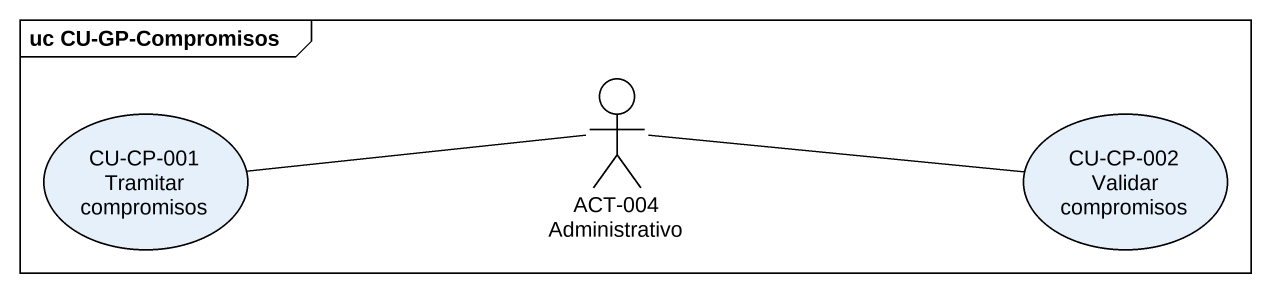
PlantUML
@startuml
mainframe uc CU-GP-Compromisos
actor "ACT-004 Administrativo" as ACT_004_Administrativo
usecase "CU-CP-001 Tramitar compromisos" as CU_CP_001_Tramitar
usecase "CU-CP-002 Validar compromisos" as CU_CP_002_Validar
ACT_004_Administrativo -left- CU_CP_001_Tramitar
ACT_004_Administrativo -right- CU_CP_002_Validar
@enduml
